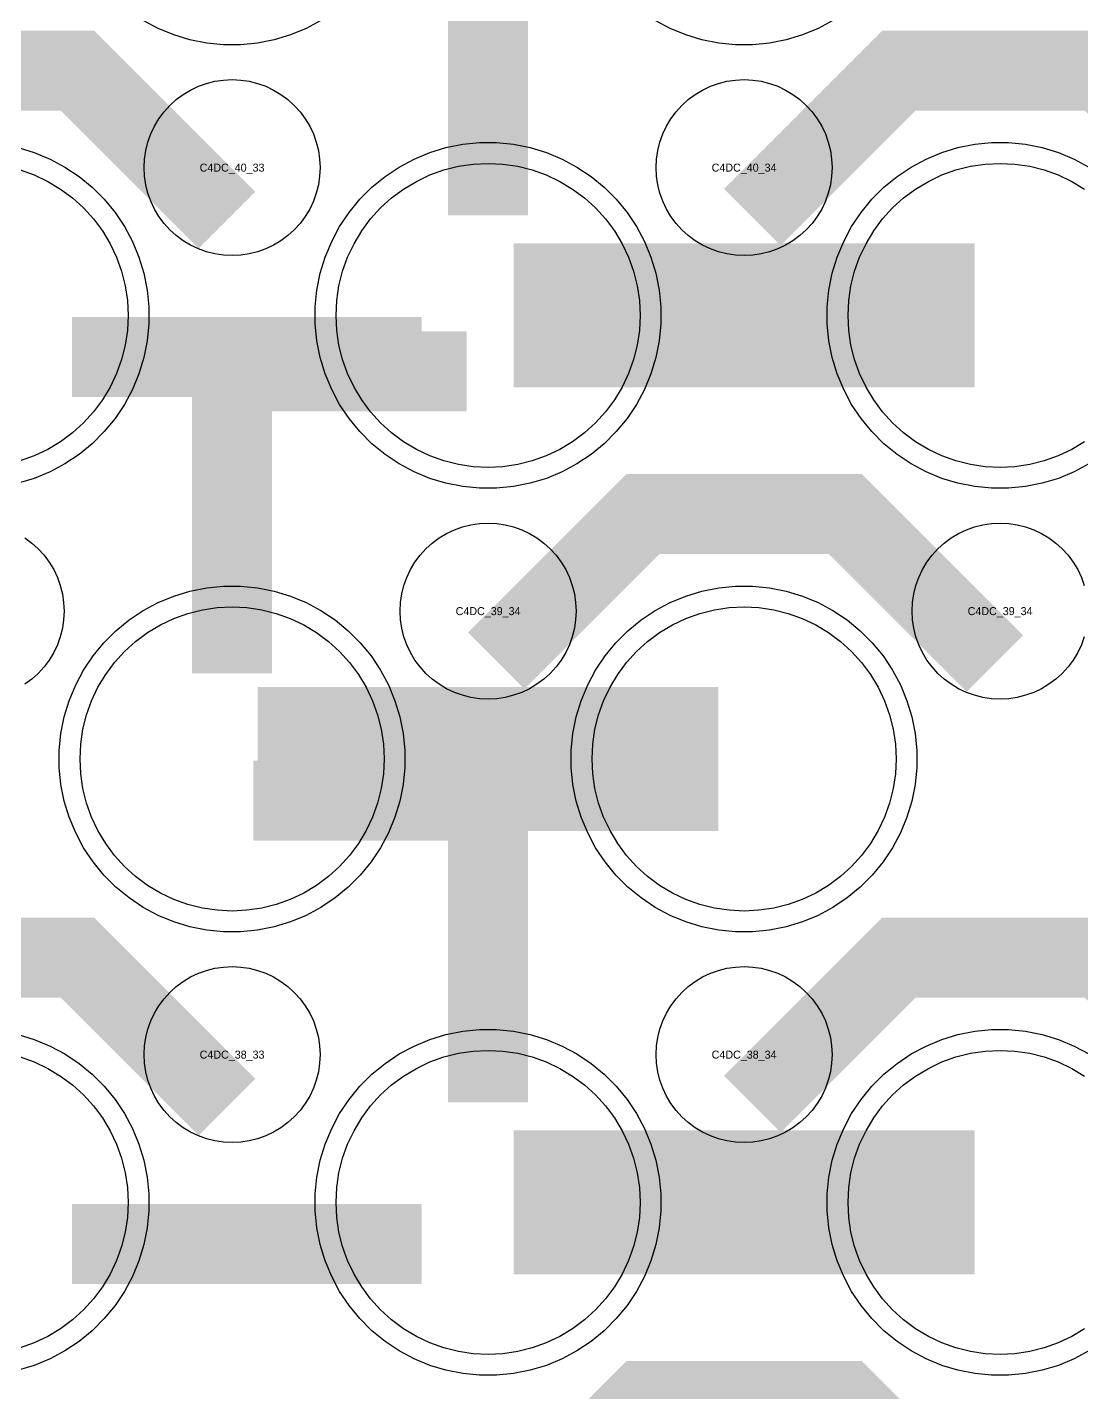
# Model space of a CAD drawing. Extents: x -11880 to 11880, y -14992 to 14992.
# Drawn here: x -1264 to -934.5, y -9633.6 to -9207 of the extents above; entities that cross this region are included whole.
import ezdxf
from ezdxf.enums import TextEntityAlignment as Align

# ---------------------------------------------------------------- set-up
doc = ezdxf.new("R2010")
doc.units = 0
doc.header["$MEASUREMENT"] = 0
for name, color, linetype in [('GDS_775_DT_237', 138, 'CONTINUOUS'), ('RDL1_FS', 34, 'CONTINUOUS'), ('RDL_BS', 160, 'CONTINUOUS')]:
    doc.layers.add(name, color=color, linetype=linetype)

msp = doc.modelspace()

# ---------------------------------------------------------------- linework, layer by layer
at = {"layer": 'RDL1_FS'}
for points in [[(-1266.209, -9251.536), (-1261.819, -9253.108), (-1257.605, -9255.1), (-1253.605, -9257.498), (-1249.86, -9260.276), (-1246.406, -9263.406), (-1243.276, -9266.86), (-1240.498, -9270.605), (-1238.1, -9274.605), (-1236.108, -9278.819), (-1234.536, -9283.209), (-1233.404, -9287.732), (-1232.72, -9292.343), (-1232.491, -9297), (-1232.72, -9301.657), (-1233.404, -9306.268), (-1234.536, -9310.791), (-1236.108, -9315.181), (-1238.1, -9319.395), (-1240.498, -9323.395), (-1243.276, -9327.14), (-1246.406, -9330.594), (-1249.86, -9333.724), (-1253.605, -9336.502), (-1257.605, -9338.9), (-1261.819, -9340.892), (-1266.209, -9342.464)], [(-933.605, -9336.502), (-937.605, -9338.9), (-941.819, -9340.892), (-946.209, -9342.464), (-950.732, -9343.596), (-955.343, -9344.28), (-960, -9344.509), (-964.657, -9344.28), (-969.268, -9343.596), (-973.791, -9342.464), (-978.181, -9340.892), (-982.395, -9338.9), (-986.395, -9336.502), (-990.14, -9333.724), (-993.594, -9330.594), (-996.724, -9327.14), (-999.502, -9323.395), (-1001.9, -9319.395), (-1003.892, -9315.181), (-1005.464, -9310.791), (-1006.596, -9306.268), (-1007.28, -9301.657), (-1007.509, -9297), (-1007.28, -9292.343), (-1006.596, -9287.732), (-1005.464, -9283.209), (-1003.892, -9278.819), (-1001.9, -9274.605), (-999.502, -9270.605), (-996.724, -9266.86), (-993.594, -9263.406), (-990.14, -9260.276), (-986.395, -9257.498), (-982.395, -9255.1), (-978.181, -9253.108), (-973.791, -9251.536), (-969.268, -9250.404), (-964.657, -9249.72), (-960, -9249.491), (-955.343, -9249.72), (-950.732, -9250.404), (-946.209, -9251.536), (-941.819, -9253.108), (-937.605, -9255.1), (-933.605, -9257.498)], [(-1266.209, -9528.666), (-1261.819, -9530.238), (-1257.605, -9532.23), (-1253.605, -9534.628), (-1249.86, -9537.406), (-1246.406, -9540.536), (-1243.276, -9543.99), (-1240.498, -9547.735), (-1238.1, -9551.735), (-1236.108, -9555.949), (-1234.536, -9560.339), (-1233.404, -9564.862), (-1232.72, -9569.473), (-1232.491, -9574.13), (-1232.72, -9578.787), (-1233.404, -9583.398), (-1234.536, -9587.921), (-1236.108, -9592.311), (-1238.1, -9596.525), (-1240.498, -9600.525), (-1243.276, -9604.27), (-1246.406, -9607.724), (-1249.86, -9610.854), (-1253.605, -9613.632), (-1257.605, -9616.03), (-1261.819, -9618.022), (-1266.209, -9619.594)], [(-933.605, -9613.632), (-937.605, -9616.03), (-941.819, -9618.022), (-946.209, -9619.594), (-950.732, -9620.726), (-955.343, -9621.41), (-960, -9621.639), (-964.657, -9621.41), (-969.268, -9620.726), (-973.791, -9619.594), (-978.181, -9618.022), (-982.395, -9616.03), (-986.395, -9613.632), (-990.14, -9610.854), (-993.594, -9607.724), (-996.724, -9604.27), (-999.502, -9600.525), (-1001.9, -9596.525), (-1003.892, -9592.311), (-1005.464, -9587.921), (-1006.596, -9583.398), (-1007.28, -9578.787), (-1007.509, -9574.13), (-1007.28, -9569.473), (-1006.596, -9564.862), (-1005.464, -9560.339), (-1003.892, -9555.949), (-1001.9, -9551.735), (-999.502, -9547.735), (-996.724, -9543.99), (-993.594, -9540.536), (-990.14, -9537.406), (-986.395, -9534.628), (-982.395, -9532.23), (-978.181, -9530.238), (-973.791, -9528.666), (-969.268, -9527.534), (-964.657, -9526.85), (-960, -9526.621), (-955.343, -9526.85), (-950.732, -9527.534), (-946.209, -9528.666), (-941.819, -9530.238), (-937.605, -9532.23), (-933.605, -9534.628)]]:
    msp.add_lwpolyline(points, dxfattribs=at)
for points in [[(-1120, -9344.509), (-1124.657, -9344.28), (-1129.268, -9343.596), (-1133.791, -9342.464), (-1138.181, -9340.892), (-1142.395, -9338.9), (-1146.395, -9336.502), (-1150.14, -9333.724), (-1153.594, -9330.594), (-1156.724, -9327.14), (-1159.502, -9323.395), (-1161.9, -9319.395), (-1163.892, -9315.181), (-1165.464, -9310.791), (-1166.596, -9306.268), (-1167.28, -9301.657), (-1167.509, -9297), (-1167.28, -9292.343), (-1166.596, -9287.732), (-1165.464, -9283.209), (-1163.892, -9278.819), (-1161.9, -9274.605), (-1159.502, -9270.605), (-1156.724, -9266.86), (-1153.594, -9263.406), (-1150.14, -9260.276), (-1146.395, -9257.498), (-1142.395, -9255.1), (-1138.181, -9253.108), (-1133.791, -9251.536), (-1129.268, -9250.404), (-1124.657, -9249.72), (-1120, -9249.491), (-1115.343, -9249.72), (-1110.732, -9250.404), (-1106.209, -9251.536), (-1101.819, -9253.108), (-1097.605, -9255.1), (-1093.605, -9257.498), (-1089.86, -9260.276), (-1086.406, -9263.406), (-1083.276, -9266.86), (-1080.498, -9270.605), (-1078.1, -9274.605), (-1076.108, -9278.819), (-1074.536, -9283.209), (-1073.404, -9287.732), (-1072.72, -9292.343), (-1072.491, -9297), (-1072.72, -9301.657), (-1073.404, -9306.268), (-1074.536, -9310.791), (-1076.108, -9315.181), (-1078.1, -9319.395), (-1080.498, -9323.395), (-1083.276, -9327.14), (-1086.406, -9330.594), (-1089.86, -9333.724), (-1093.605, -9336.502), (-1097.605, -9338.9), (-1101.819, -9340.892), (-1106.209, -9342.464), (-1110.732, -9343.596), (-1115.343, -9344.28)], [(-1200, -9483.074), (-1204.657, -9482.845), (-1209.268, -9482.161), (-1213.791, -9481.029), (-1218.181, -9479.457), (-1222.395, -9477.465), (-1226.395, -9475.067), (-1230.14, -9472.289), (-1233.594, -9469.159), (-1236.724, -9465.705), (-1239.502, -9461.96), (-1241.9, -9457.96), (-1243.892, -9453.746), (-1245.464, -9449.356), (-1246.596, -9444.833), (-1247.28, -9440.222), (-1247.509, -9435.565), (-1247.28, -9430.908), (-1246.596, -9426.297), (-1245.464, -9421.774), (-1243.892, -9417.384), (-1241.9, -9413.17), (-1239.502, -9409.17), (-1236.724, -9405.425), (-1233.594, -9401.971), (-1230.14, -9398.841), (-1226.395, -9396.063), (-1222.395, -9393.665), (-1218.181, -9391.673), (-1213.791, -9390.101), (-1209.268, -9388.969), (-1204.657, -9388.285), (-1200, -9388.056), (-1195.343, -9388.285), (-1190.732, -9388.969), (-1186.209, -9390.101), (-1181.819, -9391.673), (-1177.605, -9393.665), (-1173.605, -9396.063), (-1169.86, -9398.841), (-1166.406, -9401.971), (-1163.276, -9405.425), (-1160.498, -9409.17), (-1158.1, -9413.17), (-1156.108, -9417.384), (-1154.536, -9421.774), (-1153.404, -9426.297), (-1152.72, -9430.908), (-1152.491, -9435.565), (-1152.72, -9440.222), (-1153.404, -9444.833), (-1154.536, -9449.356), (-1156.108, -9453.746), (-1158.1, -9457.96), (-1160.498, -9461.96), (-1163.276, -9465.705), (-1166.406, -9469.159), (-1169.86, -9472.289), (-1173.605, -9475.067), (-1177.605, -9477.465), (-1181.819, -9479.457), (-1186.209, -9481.029), (-1190.732, -9482.161), (-1195.343, -9482.845)], [(-1040, -9483.074), (-1044.657, -9482.845), (-1049.268, -9482.161), (-1053.791, -9481.029), (-1058.181, -9479.457), (-1062.395, -9477.465), (-1066.395, -9475.067), (-1070.14, -9472.289), (-1073.594, -9469.159), (-1076.724, -9465.705), (-1079.502, -9461.96), (-1081.9, -9457.96), (-1083.892, -9453.746), (-1085.464, -9449.356), (-1086.596, -9444.833), (-1087.28, -9440.222), (-1087.509, -9435.565), (-1087.28, -9430.908), (-1086.596, -9426.297), (-1085.464, -9421.774), (-1083.892, -9417.384), (-1081.9, -9413.17), (-1079.502, -9409.17), (-1076.724, -9405.425), (-1073.594, -9401.971), (-1070.14, -9398.841), (-1066.395, -9396.063), (-1062.395, -9393.665), (-1058.181, -9391.673), (-1053.791, -9390.101), (-1049.268, -9388.969), (-1044.657, -9388.285), (-1040, -9388.056), (-1035.343, -9388.285), (-1030.732, -9388.969), (-1026.209, -9390.101), (-1021.819, -9391.673), (-1017.605, -9393.665), (-1013.605, -9396.063), (-1009.86, -9398.841), (-1006.406, -9401.971), (-1003.276, -9405.425), (-1000.498, -9409.17), (-998.1, -9413.17), (-996.108, -9417.384), (-994.536, -9421.774), (-993.404, -9426.297), (-992.72, -9430.908), (-992.491, -9435.565), (-992.72, -9440.222), (-993.404, -9444.833), (-994.536, -9449.356), (-996.108, -9453.746), (-998.1, -9457.96), (-1000.498, -9461.96), (-1003.276, -9465.705), (-1006.406, -9469.159), (-1009.86, -9472.289), (-1013.605, -9475.067), (-1017.605, -9477.465), (-1021.819, -9479.457), (-1026.209, -9481.029), (-1030.732, -9482.161), (-1035.343, -9482.845)], [(-1120, -9621.639), (-1124.657, -9621.41), (-1129.268, -9620.726), (-1133.791, -9619.594), (-1138.181, -9618.022), (-1142.395, -9616.03), (-1146.395, -9613.632), (-1150.14, -9610.854), (-1153.594, -9607.724), (-1156.724, -9604.27), (-1159.502, -9600.525), (-1161.9, -9596.525), (-1163.892, -9592.311), (-1165.464, -9587.921), (-1166.596, -9583.398), (-1167.28, -9578.787), (-1167.509, -9574.13), (-1167.28, -9569.473), (-1166.596, -9564.862), (-1165.464, -9560.339), (-1163.892, -9555.949), (-1161.9, -9551.735), (-1159.502, -9547.735), (-1156.724, -9543.99), (-1153.594, -9540.536), (-1150.14, -9537.406), (-1146.395, -9534.628), (-1142.395, -9532.23), (-1138.181, -9530.238), (-1133.791, -9528.666), (-1129.268, -9527.534), (-1124.657, -9526.85), (-1120, -9526.621), (-1115.343, -9526.85), (-1110.732, -9527.534), (-1106.209, -9528.666), (-1101.819, -9530.238), (-1097.605, -9532.23), (-1093.605, -9534.628), (-1089.86, -9537.406), (-1086.406, -9540.536), (-1083.276, -9543.99), (-1080.498, -9547.735), (-1078.1, -9551.735), (-1076.108, -9555.949), (-1074.536, -9560.339), (-1073.404, -9564.862), (-1072.72, -9569.473), (-1072.491, -9574.13), (-1072.72, -9578.787), (-1073.404, -9583.398), (-1074.536, -9587.921), (-1076.108, -9592.311), (-1078.1, -9596.525), (-1080.498, -9600.525), (-1083.276, -9604.27), (-1086.406, -9607.724), (-1089.86, -9610.854), (-1093.605, -9613.632), (-1097.605, -9616.03), (-1101.819, -9618.022), (-1106.209, -9619.594), (-1110.732, -9620.726), (-1115.343, -9621.41)]]:
    msp.add_lwpolyline(points, close=True, dxfattribs=at)
for points in [[(-1111.998, -9297, 45, 45, 0), (-1039.998, -9297, 45, 45, 0)], [(-1039.998, -9297, 45, 45, 0), (-967.998, -9297, 45, 45, 0)], [(-1191.998, -9435.565, 45, 45, 0), (-1119.998, -9435.565, 45, 45, 0)], [(-1119.998, -9435.565, 45, 45, 0), (-1047.998, -9435.565, 45, 45, 0)], [(-1111.998, -9574.13, 45, 45, 0), (-1039.998, -9574.13, 45, 45, 0)], [(-1039.998, -9574.13, 45, 45, 0), (-967.998, -9574.13, 45, 45, 0)]]:
    msp.add_lwpolyline(points, format="xyseb", dxfattribs=at)
at = {"layer": 'RDL_BS'}
for points in [[(-1120, -9265.725, 25, 25, 0), (-1120, -9158.948, 25, 25, 0)], [(-1120, -9189.417, 25, 25, 0), (-1120, -9235.037, 25, 25, 0)], [(-1201.599, -9267.213, 25, 25, 0), (-1248.313, -9220.499, 25, 25, 0), (-1278.071, -9220.499, 25, 25, 0)], [(-1037.438, -9266.314, 25, 25, 0), (-991.623, -9220.499, 25, 25, 0), (-958.07, -9220.499, 25, 25, 0)], [(-881.599, -9267.213, 25, 25, 0), (-928.313, -9220.499, 25, 25, 0), (-958.071, -9220.499, 25, 25, 0)], [(-1200, -9408.777, 25, 25, 0), (-1200, -9302, 25, 25, 0)], [(-1249.984, -9310.013, 25, 25, 0), (-1140.719, -9310.013, 25, 25, 0)], [(-1212.5, -9314.5, 25, 25, 0), (-1126.667, -9314.5, 25, 25, 0)], [(-1172.944, -9314.5, 25, 25, 0), (-1131.74, -9314.5, 25, 25, 0)], [(-1200, -9332.469, 25, 25, 0), (-1200, -9378.089, 25, 25, 0)], [(-1117.438, -9404.879, 25, 25, 0), (-1071.623, -9359.064, 25, 25, 0), (-1038.07, -9359.064, 25, 25, 0)], [(-961.599, -9405.778, 25, 25, 0), (-1008.313, -9359.064, 25, 25, 0), (-1038.071, -9359.064, 25, 25, 0)], [(-1120, -9542.855, 25, 25, 0), (-1120, -9436.078, 25, 25, 0)], [(-1107.5, -9448.578, 25, 25, 0), (-1193.333, -9448.578, 25, 25, 0)], [(-1147.056, -9448.578, 25, 25, 0), (-1188.26, -9448.578, 25, 25, 0)], [(-1120, -9466.547, 25, 25, 0), (-1120, -9512.167, 25, 25, 0)], [(-1201.599, -9544.343, 25, 25, 0), (-1248.313, -9497.629, 25, 25, 0), (-1278.071, -9497.629, 25, 25, 0)], [(-1037.438, -9543.444, 25, 25, 0), (-991.623, -9497.629, 25, 25, 0), (-958.07, -9497.629, 25, 25, 0)], [(-881.599, -9544.343, 25, 25, 0), (-928.313, -9497.629, 25, 25, 0), (-958.071, -9497.629, 25, 25, 0)], [(-1249.984, -9587.143, 25, 25, 0), (-1140.719, -9587.143, 25, 25, 0)], [(-1117.438, -9682.009, 25, 25, 0), (-1071.623, -9636.194, 25, 25, 0), (-1038.07, -9636.194, 25, 25, 0)], [(-961.599, -9682.908, 25, 25, 0), (-1008.313, -9636.194, 25, 25, 0), (-1038.071, -9636.194, 25, 25, 0)]]:
    msp.add_lwpolyline(points, format="xyseb", dxfattribs=at)
for points in [[(-1172.223, -9204.818), (-1176.885, -9207.31), (-1181.795, -9209.341), (-1186.835, -9210.872), (-1192.062, -9211.918), (-1197.356, -9212.435), (-1202.644, -9212.435), (-1207.938, -9211.918), (-1213.165, -9210.872), (-1218.205, -9209.341), (-1223.115, -9207.31), (-1227.777, -9204.818)], [(-1012.223, -9204.818), (-1016.885, -9207.31), (-1021.795, -9209.341), (-1026.835, -9210.872), (-1032.062, -9211.918), (-1037.356, -9212.435), (-1042.644, -9212.435), (-1047.938, -9211.918), (-1053.165, -9210.872), (-1058.205, -9209.341), (-1063.115, -9207.31), (-1067.777, -9204.818)], [(-932.223, -9343.383), (-936.885, -9345.875), (-941.795, -9347.906), (-946.835, -9349.437), (-952.062, -9350.483), (-957.356, -9351), (-962.644, -9351), (-967.938, -9350.483), (-973.165, -9349.437), (-978.205, -9347.906), (-983.115, -9345.875), (-987.777, -9343.383), (-992.191, -9340.436), (-996.292, -9337.074), (-1000.074, -9333.292), (-1003.436, -9329.191), (-1006.383, -9324.777), (-1008.875, -9320.115), (-1010.906, -9315.205), (-1012.437, -9310.165), (-1013.483, -9304.938), (-1014, -9299.644), (-1014, -9294.356), (-1013.483, -9289.062), (-1012.437, -9283.835), (-1010.906, -9278.795), (-1008.875, -9273.885), (-1006.383, -9269.223), (-1003.436, -9264.809), (-1000.074, -9260.708), (-996.292, -9256.926), (-992.191, -9253.564), (-987.777, -9250.617), (-983.115, -9248.125), (-978.205, -9246.094), (-973.165, -9244.563), (-967.938, -9243.517), (-962.644, -9243), (-957.356, -9243), (-952.062, -9243.517), (-946.835, -9244.563), (-941.795, -9246.094), (-936.885, -9248.125), (-932.223, -9250.617)], [(-1266.835, -9244.563), (-1261.795, -9246.094), (-1256.885, -9248.125), (-1252.223, -9250.617), (-1247.809, -9253.564), (-1243.708, -9256.926), (-1239.926, -9260.708), (-1236.564, -9264.809), (-1233.617, -9269.223), (-1231.125, -9273.885), (-1229.094, -9278.795), (-1227.563, -9283.835), (-1226.517, -9289.062), (-1226, -9294.356), (-1226, -9299.644), (-1226.517, -9304.938), (-1227.563, -9310.165), (-1229.094, -9315.205), (-1231.125, -9320.115), (-1233.617, -9324.777), (-1236.564, -9329.191), (-1239.926, -9333.292), (-1243.708, -9337.074), (-1247.809, -9340.436), (-1252.223, -9343.383), (-1256.885, -9345.875), (-1261.795, -9347.906), (-1266.835, -9349.437)], [(-933.691, -9397.361), (-934.598, -9399.896), (-935.75, -9402.333), (-937.143, -9404.657), (-938.746, -9406.82), (-940.558, -9408.819), (-942.557, -9410.631), (-944.72, -9412.234), (-947.044, -9413.627), (-949.481, -9414.779), (-952.016, -9415.686), (-954.635, -9416.343), (-957.307, -9416.739), (-960, -9416.871), (-962.693, -9416.739), (-965.365, -9416.343), (-967.984, -9415.686), (-970.519, -9414.779), (-972.956, -9413.627), (-975.28, -9412.234), (-977.443, -9410.631), (-979.442, -9408.819), (-981.254, -9406.82), (-982.857, -9404.657), (-984.25, -9402.333), (-985.402, -9399.896), (-986.309, -9397.361), (-986.966, -9394.742), (-987.362, -9392.07), (-987.494, -9389.377), (-987.362, -9386.684), (-986.966, -9384.012), (-986.309, -9381.393), (-985.402, -9378.858), (-984.25, -9376.421), (-982.857, -9374.097), (-981.254, -9371.934), (-979.442, -9369.935), (-977.443, -9368.123), (-975.28, -9366.52), (-972.956, -9365.127), (-970.519, -9363.975), (-967.984, -9363.068), (-965.365, -9362.411), (-962.693, -9362.015), (-960, -9361.883), (-957.307, -9362.015), (-954.635, -9362.411), (-952.016, -9363.068), (-949.481, -9363.975), (-947.044, -9365.127), (-944.72, -9366.52), (-942.557, -9368.123), (-940.558, -9369.935), (-938.746, -9371.934), (-937.143, -9374.097), (-935.75, -9376.421), (-934.598, -9378.858), (-933.691, -9381.393)], [(-1264.72, -9366.52), (-1262.557, -9368.123), (-1260.558, -9369.935), (-1258.746, -9371.934), (-1257.143, -9374.097), (-1255.75, -9376.421), (-1254.598, -9378.858), (-1253.691, -9381.393), (-1253.034, -9384.012), (-1252.638, -9386.684), (-1252.506, -9389.377), (-1252.638, -9392.07), (-1253.034, -9394.742), (-1253.691, -9397.361), (-1254.598, -9399.896), (-1255.75, -9402.333), (-1257.143, -9404.657), (-1258.746, -9406.82), (-1260.558, -9408.819), (-1262.557, -9410.631), (-1264.72, -9412.234)], [(-1266.835, -9521.693), (-1261.795, -9523.224), (-1256.885, -9525.255), (-1252.223, -9527.747), (-1247.809, -9530.694), (-1243.708, -9534.056), (-1239.926, -9537.838), (-1236.564, -9541.939), (-1233.617, -9546.353), (-1231.125, -9551.015), (-1229.094, -9555.925), (-1227.563, -9560.965), (-1226.517, -9566.192), (-1226, -9571.486), (-1226, -9576.774), (-1226.517, -9582.068), (-1227.563, -9587.295), (-1229.094, -9592.335), (-1231.125, -9597.245), (-1233.617, -9601.907), (-1236.564, -9606.321), (-1239.926, -9610.422), (-1243.708, -9614.204), (-1247.809, -9617.566), (-1252.223, -9620.513), (-1256.885, -9623.005), (-1261.795, -9625.036), (-1266.835, -9626.567)], [(-932.223, -9620.513), (-936.885, -9623.005), (-941.795, -9625.036), (-946.835, -9626.567), (-952.062, -9627.613), (-957.356, -9628.13), (-962.644, -9628.13), (-967.938, -9627.613), (-973.165, -9626.567), (-978.205, -9625.036), (-983.115, -9623.005), (-987.777, -9620.513), (-992.191, -9617.566), (-996.292, -9614.204), (-1000.074, -9610.422), (-1003.436, -9606.321), (-1006.383, -9601.907), (-1008.875, -9597.245), (-1010.906, -9592.335), (-1012.437, -9587.295), (-1013.483, -9582.068), (-1014, -9576.774), (-1014, -9571.486), (-1013.483, -9566.192), (-1012.437, -9560.965), (-1010.906, -9555.925), (-1008.875, -9551.015), (-1006.383, -9546.353), (-1003.436, -9541.939), (-1000.074, -9537.838), (-996.292, -9534.056), (-992.191, -9530.694), (-987.777, -9527.747), (-983.115, -9525.255), (-978.205, -9523.224), (-973.165, -9521.693), (-967.938, -9520.647), (-962.644, -9520.13), (-957.356, -9520.13), (-952.062, -9520.647), (-946.835, -9521.693), (-941.795, -9523.224), (-936.885, -9525.255), (-932.223, -9527.747)]]:
    msp.add_lwpolyline(points, dxfattribs=at)
for points in [[(-1200, -9278.306), (-1202.693, -9278.174), (-1205.365, -9277.778), (-1207.984, -9277.121), (-1210.519, -9276.214), (-1212.956, -9275.062), (-1215.28, -9273.669), (-1217.443, -9272.066), (-1219.442, -9270.254), (-1221.254, -9268.255), (-1222.857, -9266.092), (-1224.25, -9263.768), (-1225.402, -9261.331), (-1226.309, -9258.796), (-1226.966, -9256.177), (-1227.362, -9253.505), (-1227.494, -9250.812), (-1227.362, -9248.119), (-1226.966, -9245.447), (-1226.309, -9242.828), (-1225.402, -9240.293), (-1224.25, -9237.856), (-1222.857, -9235.532), (-1221.254, -9233.369), (-1219.442, -9231.37), (-1217.443, -9229.558), (-1215.28, -9227.955), (-1212.956, -9226.562), (-1210.519, -9225.41), (-1207.984, -9224.503), (-1205.365, -9223.846), (-1202.693, -9223.45), (-1200, -9223.318), (-1197.307, -9223.45), (-1194.635, -9223.846), (-1192.016, -9224.503), (-1189.481, -9225.41), (-1187.044, -9226.562), (-1184.72, -9227.955), (-1182.557, -9229.558), (-1180.558, -9231.37), (-1178.746, -9233.369), (-1177.143, -9235.532), (-1175.75, -9237.856), (-1174.598, -9240.293), (-1173.691, -9242.828), (-1173.034, -9245.447), (-1172.638, -9248.119), (-1172.506, -9250.812), (-1172.638, -9253.505), (-1173.034, -9256.177), (-1173.691, -9258.796), (-1174.598, -9261.331), (-1175.75, -9263.768), (-1177.143, -9266.092), (-1178.746, -9268.255), (-1180.558, -9270.254), (-1182.557, -9272.066), (-1184.72, -9273.669), (-1187.044, -9275.062), (-1189.481, -9276.214), (-1192.016, -9277.121), (-1194.635, -9277.778), (-1197.307, -9278.174)], [(-1040, -9278.306), (-1042.693, -9278.174), (-1045.365, -9277.778), (-1047.984, -9277.121), (-1050.519, -9276.214), (-1052.956, -9275.062), (-1055.28, -9273.669), (-1057.443, -9272.066), (-1059.442, -9270.254), (-1061.254, -9268.255), (-1062.857, -9266.092), (-1064.25, -9263.768), (-1065.402, -9261.331), (-1066.309, -9258.796), (-1066.966, -9256.177), (-1067.362, -9253.505), (-1067.494, -9250.812), (-1067.362, -9248.119), (-1066.966, -9245.447), (-1066.309, -9242.828), (-1065.402, -9240.293), (-1064.25, -9237.856), (-1062.857, -9235.532), (-1061.254, -9233.369), (-1059.442, -9231.37), (-1057.443, -9229.558), (-1055.28, -9227.955), (-1052.956, -9226.562), (-1050.519, -9225.41), (-1047.984, -9224.503), (-1045.365, -9223.846), (-1042.693, -9223.45), (-1040, -9223.318), (-1037.307, -9223.45), (-1034.635, -9223.846), (-1032.016, -9224.503), (-1029.481, -9225.41), (-1027.044, -9226.562), (-1024.72, -9227.955), (-1022.557, -9229.558), (-1020.558, -9231.37), (-1018.746, -9233.369), (-1017.143, -9235.532), (-1015.75, -9237.856), (-1014.598, -9240.293), (-1013.691, -9242.828), (-1013.034, -9245.447), (-1012.638, -9248.119), (-1012.506, -9250.812), (-1012.638, -9253.505), (-1013.034, -9256.177), (-1013.691, -9258.796), (-1014.598, -9261.331), (-1015.75, -9263.768), (-1017.143, -9266.092), (-1018.746, -9268.255), (-1020.558, -9270.254), (-1022.557, -9272.066), (-1024.72, -9273.669), (-1027.044, -9275.062), (-1029.481, -9276.214), (-1032.016, -9277.121), (-1034.635, -9277.778), (-1037.307, -9278.174)], [(-1122.644, -9351), (-1127.938, -9350.483), (-1133.165, -9349.437), (-1138.205, -9347.906), (-1143.115, -9345.875), (-1147.777, -9343.383), (-1152.191, -9340.436), (-1156.292, -9337.074), (-1160.074, -9333.292), (-1163.436, -9329.191), (-1166.383, -9324.777), (-1168.875, -9320.115), (-1170.906, -9315.205), (-1172.437, -9310.165), (-1173.483, -9304.938), (-1174, -9299.644), (-1174, -9294.356), (-1173.483, -9289.062), (-1172.437, -9283.835), (-1170.906, -9278.795), (-1168.875, -9273.885), (-1166.383, -9269.223), (-1163.436, -9264.809), (-1160.074, -9260.708), (-1156.292, -9256.926), (-1152.191, -9253.564), (-1147.777, -9250.617), (-1143.115, -9248.125), (-1138.205, -9246.094), (-1133.165, -9244.563), (-1127.938, -9243.517), (-1122.644, -9243), (-1117.356, -9243), (-1112.062, -9243.517), (-1106.835, -9244.563), (-1101.795, -9246.094), (-1096.885, -9248.125), (-1092.223, -9250.617), (-1087.809, -9253.564), (-1083.708, -9256.926), (-1079.926, -9260.708), (-1076.564, -9264.809), (-1073.617, -9269.223), (-1071.125, -9273.885), (-1069.094, -9278.795), (-1067.563, -9283.835), (-1066.517, -9289.062), (-1066, -9294.356), (-1066, -9299.644), (-1066.517, -9304.938), (-1067.563, -9310.165), (-1069.094, -9315.205), (-1071.125, -9320.115), (-1073.617, -9324.777), (-1076.564, -9329.191), (-1079.926, -9333.292), (-1083.708, -9337.074), (-1087.809, -9340.436), (-1092.223, -9343.383), (-1096.885, -9345.875), (-1101.795, -9347.906), (-1106.835, -9349.437), (-1112.062, -9350.483), (-1117.356, -9351)], [(-1120, -9416.871), (-1122.693, -9416.739), (-1125.365, -9416.343), (-1127.984, -9415.686), (-1130.519, -9414.779), (-1132.956, -9413.627), (-1135.28, -9412.234), (-1137.443, -9410.631), (-1139.442, -9408.819), (-1141.254, -9406.82), (-1142.857, -9404.657), (-1144.25, -9402.333), (-1145.402, -9399.896), (-1146.309, -9397.361), (-1146.966, -9394.742), (-1147.362, -9392.07), (-1147.494, -9389.377), (-1147.362, -9386.684), (-1146.966, -9384.012), (-1146.309, -9381.393), (-1145.402, -9378.858), (-1144.25, -9376.421), (-1142.857, -9374.097), (-1141.254, -9371.934), (-1139.442, -9369.935), (-1137.443, -9368.123), (-1135.28, -9366.52), (-1132.956, -9365.127), (-1130.519, -9363.975), (-1127.984, -9363.068), (-1125.365, -9362.411), (-1122.693, -9362.015), (-1120, -9361.883), (-1117.307, -9362.015), (-1114.635, -9362.411), (-1112.016, -9363.068), (-1109.481, -9363.975), (-1107.044, -9365.127), (-1104.72, -9366.52), (-1102.557, -9368.123), (-1100.558, -9369.935), (-1098.746, -9371.934), (-1097.143, -9374.097), (-1095.75, -9376.421), (-1094.598, -9378.858), (-1093.691, -9381.393), (-1093.034, -9384.012), (-1092.638, -9386.684), (-1092.506, -9389.377), (-1092.638, -9392.07), (-1093.034, -9394.742), (-1093.691, -9397.361), (-1094.598, -9399.896), (-1095.75, -9402.333), (-1097.143, -9404.657), (-1098.746, -9406.82), (-1100.558, -9408.819), (-1102.557, -9410.631), (-1104.72, -9412.234), (-1107.044, -9413.627), (-1109.481, -9414.779), (-1112.016, -9415.686), (-1114.635, -9416.343), (-1117.307, -9416.739)], [(-1202.644, -9489.565), (-1207.938, -9489.048), (-1213.165, -9488.002), (-1218.205, -9486.471), (-1223.115, -9484.44), (-1227.777, -9481.948), (-1232.191, -9479.001), (-1236.292, -9475.639), (-1240.074, -9471.857), (-1243.436, -9467.756), (-1246.383, -9463.342), (-1248.875, -9458.68), (-1250.906, -9453.77), (-1252.437, -9448.73), (-1253.483, -9443.503), (-1254, -9438.209), (-1254, -9432.921), (-1253.483, -9427.627), (-1252.437, -9422.4), (-1250.906, -9417.36), (-1248.875, -9412.45), (-1246.383, -9407.788), (-1243.436, -9403.374), (-1240.074, -9399.273), (-1236.292, -9395.491), (-1232.191, -9392.129), (-1227.777, -9389.182), (-1223.115, -9386.69), (-1218.205, -9384.659), (-1213.165, -9383.128), (-1207.938, -9382.082), (-1202.644, -9381.565), (-1197.356, -9381.565), (-1192.062, -9382.082), (-1186.835, -9383.128), (-1181.795, -9384.659), (-1176.885, -9386.69), (-1172.223, -9389.182), (-1167.809, -9392.129), (-1163.708, -9395.491), (-1159.926, -9399.273), (-1156.564, -9403.374), (-1153.617, -9407.788), (-1151.125, -9412.45), (-1149.094, -9417.36), (-1147.563, -9422.4), (-1146.517, -9427.627), (-1146, -9432.921), (-1146, -9438.209), (-1146.517, -9443.503), (-1147.563, -9448.73), (-1149.094, -9453.77), (-1151.125, -9458.68), (-1153.617, -9463.342), (-1156.564, -9467.756), (-1159.926, -9471.857), (-1163.708, -9475.639), (-1167.809, -9479.001), (-1172.223, -9481.948), (-1176.885, -9484.44), (-1181.795, -9486.471), (-1186.835, -9488.002), (-1192.062, -9489.048), (-1197.356, -9489.565)], [(-1042.644, -9489.565), (-1047.938, -9489.048), (-1053.165, -9488.002), (-1058.205, -9486.471), (-1063.115, -9484.44), (-1067.777, -9481.948), (-1072.191, -9479.001), (-1076.292, -9475.639), (-1080.074, -9471.857), (-1083.436, -9467.756), (-1086.383, -9463.342), (-1088.875, -9458.68), (-1090.906, -9453.77), (-1092.437, -9448.73), (-1093.483, -9443.503), (-1094, -9438.209), (-1094, -9432.921), (-1093.483, -9427.627), (-1092.437, -9422.4), (-1090.906, -9417.36), (-1088.875, -9412.45), (-1086.383, -9407.788), (-1083.436, -9403.374), (-1080.074, -9399.273), (-1076.292, -9395.491), (-1072.191, -9392.129), (-1067.777, -9389.182), (-1063.115, -9386.69), (-1058.205, -9384.659), (-1053.165, -9383.128), (-1047.938, -9382.082), (-1042.644, -9381.565), (-1037.356, -9381.565), (-1032.062, -9382.082), (-1026.835, -9383.128), (-1021.795, -9384.659), (-1016.885, -9386.69), (-1012.223, -9389.182), (-1007.809, -9392.129), (-1003.708, -9395.491), (-999.926, -9399.273), (-996.564, -9403.374), (-993.617, -9407.788), (-991.125, -9412.45), (-989.094, -9417.36), (-987.563, -9422.4), (-986.517, -9427.627), (-986, -9432.921), (-986, -9438.209), (-986.517, -9443.503), (-987.563, -9448.73), (-989.094, -9453.77), (-991.125, -9458.68), (-993.617, -9463.342), (-996.564, -9467.756), (-999.926, -9471.857), (-1003.708, -9475.639), (-1007.809, -9479.001), (-1012.223, -9481.948), (-1016.885, -9484.44), (-1021.795, -9486.471), (-1026.835, -9488.002), (-1032.062, -9489.048), (-1037.356, -9489.565)], [(-1200, -9555.436), (-1202.693, -9555.304), (-1205.365, -9554.908), (-1207.984, -9554.251), (-1210.519, -9553.344), (-1212.956, -9552.192), (-1215.28, -9550.799), (-1217.443, -9549.196), (-1219.442, -9547.384), (-1221.254, -9545.385), (-1222.857, -9543.222), (-1224.25, -9540.898), (-1225.402, -9538.461), (-1226.309, -9535.926), (-1226.966, -9533.307), (-1227.362, -9530.635), (-1227.494, -9527.942), (-1227.362, -9525.249), (-1226.966, -9522.577), (-1226.309, -9519.958), (-1225.402, -9517.423), (-1224.25, -9514.986), (-1222.857, -9512.662), (-1221.254, -9510.499), (-1219.442, -9508.5), (-1217.443, -9506.688), (-1215.28, -9505.085), (-1212.956, -9503.692), (-1210.519, -9502.54), (-1207.984, -9501.633), (-1205.365, -9500.976), (-1202.693, -9500.58), (-1200, -9500.448), (-1197.307, -9500.58), (-1194.635, -9500.976), (-1192.016, -9501.633), (-1189.481, -9502.54), (-1187.044, -9503.692), (-1184.72, -9505.085), (-1182.557, -9506.688), (-1180.558, -9508.5), (-1178.746, -9510.499), (-1177.143, -9512.662), (-1175.75, -9514.986), (-1174.598, -9517.423), (-1173.691, -9519.958), (-1173.034, -9522.577), (-1172.638, -9525.249), (-1172.506, -9527.942), (-1172.638, -9530.635), (-1173.034, -9533.307), (-1173.691, -9535.926), (-1174.598, -9538.461), (-1175.75, -9540.898), (-1177.143, -9543.222), (-1178.746, -9545.385), (-1180.558, -9547.384), (-1182.557, -9549.196), (-1184.72, -9550.799), (-1187.044, -9552.192), (-1189.481, -9553.344), (-1192.016, -9554.251), (-1194.635, -9554.908), (-1197.307, -9555.304)], [(-1040, -9555.436), (-1042.693, -9555.304), (-1045.365, -9554.908), (-1047.984, -9554.251), (-1050.519, -9553.344), (-1052.956, -9552.192), (-1055.28, -9550.799), (-1057.443, -9549.196), (-1059.442, -9547.384), (-1061.254, -9545.385), (-1062.857, -9543.222), (-1064.25, -9540.898), (-1065.402, -9538.461), (-1066.309, -9535.926), (-1066.966, -9533.307), (-1067.362, -9530.635), (-1067.494, -9527.942), (-1067.362, -9525.249), (-1066.966, -9522.577), (-1066.309, -9519.958), (-1065.402, -9517.423), (-1064.25, -9514.986), (-1062.857, -9512.662), (-1061.254, -9510.499), (-1059.442, -9508.5), (-1057.443, -9506.688), (-1055.28, -9505.085), (-1052.956, -9503.692), (-1050.519, -9502.54), (-1047.984, -9501.633), (-1045.365, -9500.976), (-1042.693, -9500.58), (-1040, -9500.448), (-1037.307, -9500.58), (-1034.635, -9500.976), (-1032.016, -9501.633), (-1029.481, -9502.54), (-1027.044, -9503.692), (-1024.72, -9505.085), (-1022.557, -9506.688), (-1020.558, -9508.5), (-1018.746, -9510.499), (-1017.143, -9512.662), (-1015.75, -9514.986), (-1014.598, -9517.423), (-1013.691, -9519.958), (-1013.034, -9522.577), (-1012.638, -9525.249), (-1012.506, -9527.942), (-1012.638, -9530.635), (-1013.034, -9533.307), (-1013.691, -9535.926), (-1014.598, -9538.461), (-1015.75, -9540.898), (-1017.143, -9543.222), (-1018.746, -9545.385), (-1020.558, -9547.384), (-1022.557, -9549.196), (-1024.72, -9550.799), (-1027.044, -9552.192), (-1029.481, -9553.344), (-1032.016, -9554.251), (-1034.635, -9554.908), (-1037.307, -9555.304)], [(-1122.644, -9628.13), (-1127.938, -9627.613), (-1133.165, -9626.567), (-1138.205, -9625.036), (-1143.115, -9623.005), (-1147.777, -9620.513), (-1152.191, -9617.566), (-1156.292, -9614.204), (-1160.074, -9610.422), (-1163.436, -9606.321), (-1166.383, -9601.907), (-1168.875, -9597.245), (-1170.906, -9592.335), (-1172.437, -9587.295), (-1173.483, -9582.068), (-1174, -9576.774), (-1174, -9571.486), (-1173.483, -9566.192), (-1172.437, -9560.965), (-1170.906, -9555.925), (-1168.875, -9551.015), (-1166.383, -9546.353), (-1163.436, -9541.939), (-1160.074, -9537.838), (-1156.292, -9534.056), (-1152.191, -9530.694), (-1147.777, -9527.747), (-1143.115, -9525.255), (-1138.205, -9523.224), (-1133.165, -9521.693), (-1127.938, -9520.647), (-1122.644, -9520.13), (-1117.356, -9520.13), (-1112.062, -9520.647), (-1106.835, -9521.693), (-1101.795, -9523.224), (-1096.885, -9525.255), (-1092.223, -9527.747), (-1087.809, -9530.694), (-1083.708, -9534.056), (-1079.926, -9537.838), (-1076.564, -9541.939), (-1073.617, -9546.353), (-1071.125, -9551.015), (-1069.094, -9555.925), (-1067.563, -9560.965), (-1066.517, -9566.192), (-1066, -9571.486), (-1066, -9576.774), (-1066.517, -9582.068), (-1067.563, -9587.295), (-1069.094, -9592.335), (-1071.125, -9597.245), (-1073.617, -9601.907), (-1076.564, -9606.321), (-1079.926, -9610.422), (-1083.708, -9614.204), (-1087.809, -9617.566), (-1092.223, -9620.513), (-1096.885, -9623.005), (-1101.795, -9625.036), (-1106.835, -9626.567), (-1112.062, -9627.613), (-1117.356, -9628.13)]]:
    msp.add_lwpolyline(points, close=True, dxfattribs=at)

# ---------------------------------------------------------------- texts
at = {"layer": 'GDS_775_DT_237'}
for s, p in [('C4DC_40_33', (-1200, -9250.812)), ('C4DC_40_33', (-1200, -9250.812)), ('C4DC_40_34', (-1040, -9250.812)), ('C4DC_40_34', (-1040, -9250.812)), ('C4DC_39_34', (-1120, -9389.377)), ('C4DC_39_34', (-1120, -9389.377)), ('C4DC_39_34', (-960, -9389.377)), ('C4DC_39_34', (-960, -9389.377)), ('C4DC_38_33', (-1200, -9527.942)), ('C4DC_38_33', (-1200, -9527.942)), ('C4DC_38_34', (-1040, -9527.942)), ('C4DC_38_34', (-1040, -9527.942))]:
    msp.add_text(s, height=2.5, dxfattribs=at).set_placement(p, align=Align.MIDDLE_CENTER)

doc.saveas('drawing.dxf')
